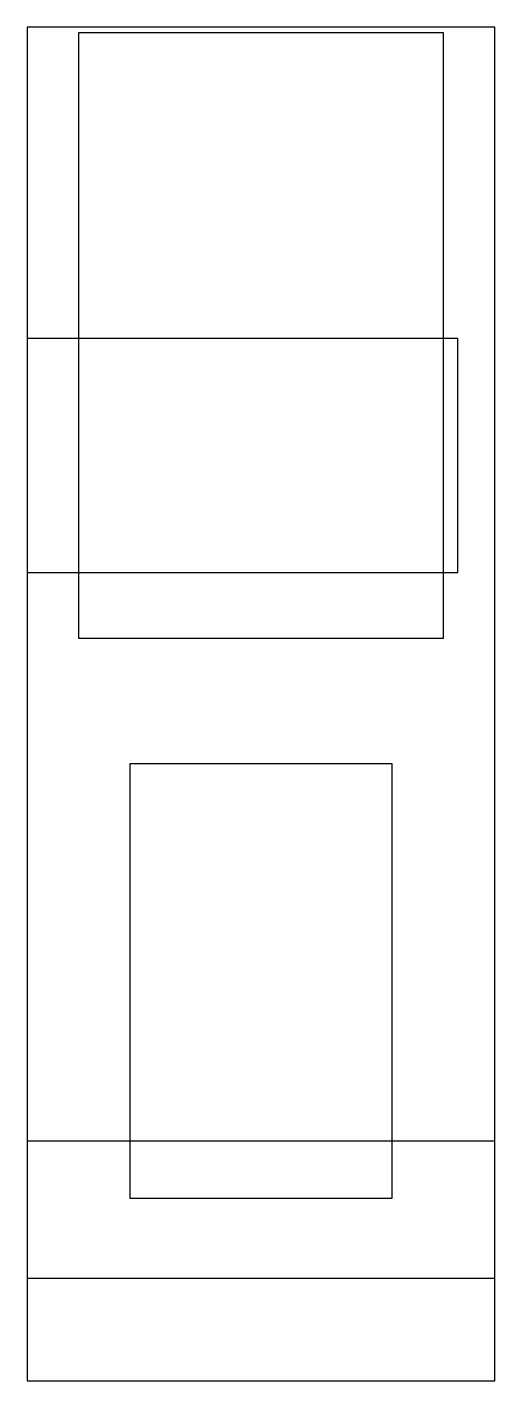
# Model space of a CAD drawing. Header units: metres. Extents: x -41 to 41, y 0 to 237.
import ezdxf

# ---------------------------------------------------------------- set-up
doc = ezdxf.new("R2010")
doc.units = ezdxf.units.M

msp = doc.modelspace()

# ---------------------------------------------------------------- linework, layer by layer
at = {"layer": 'HOTSWAP_PICKUP_SLOT_75.5x41MM'}
for p, q in [((34.5, 182.5), (-41, 182.5)), ((-41, 182.5), (-41, 141.5)), ((34.5, 141.5), (34.5, 182.5)), ((-41, 141.5), (34.5, 141.5))]:
    msp.add_line(p, q, dxfattribs=at)
at = {"layer": 'REAR_18650_NAM_BAY_64x106MM'}
for p, q in [((32, 236), (-32, 236)), ((-32, 236), (-32, 130)), ((32, 130), (32, 236)), ((-32, 130), (32, 130))]:
    msp.add_line(p, q, dxfattribs=at)
at = {"layer": 'SPINE_BODY_82MM'}
for p, q in [((41, 237), (-41, 237)), ((-41, 237), (-41, 18)), ((41, 18), (41, 237)), ((-41, 18), (41, 18))]:
    msp.add_line(p, q, dxfattribs=at)
at = {"layer": 'TITANIUM_REAR_UGUARD_82x42MM'}
for p, q in [((41, 42), (-41, 42)), ((-41, 42), (-41, 0)), ((41, 0), (41, 42)), ((-41, 0), (41, 0))]:
    msp.add_line(p, q, dxfattribs=at)
at = {"layer": 'TREMOLO_CAVITY_46x76MM'}
for p, q in [((23, 108), (-23, 108)), ((-23, 108), (-23, 32)), ((23, 32), (23, 108)), ((-23, 32), (23, 32))]:
    msp.add_line(p, q, dxfattribs=at)

doc.saveas('drawing.dxf')
